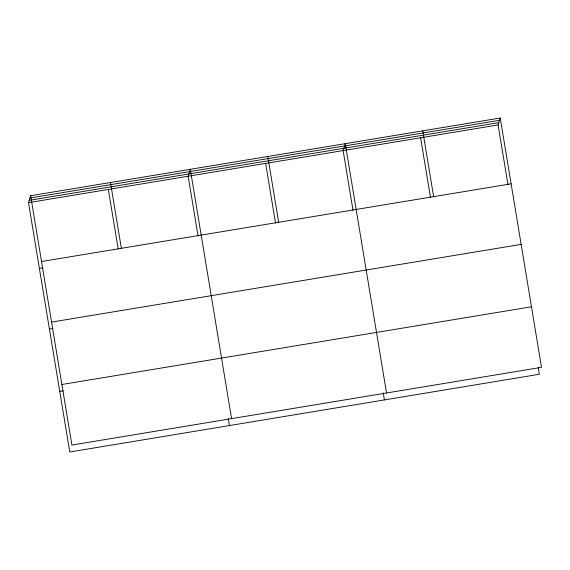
<?xml version="1.0" encoding="UTF-8"?>
<svg xmlns="http://www.w3.org/2000/svg" width="570" height="570" viewBox="0 0 570 570"><rect width="100%" height="100%" fill="white"/><g stroke="black" fill="none" stroke-linecap="round" stroke-linejoin="round"><path stroke-width="0.85" d="M538.201 367.251L539.363 374.269L69.775 451.982L28.5 202.656L30.637 195.731L500.225 118.018L541.5 367.344L71.913 445.056L30.637 195.731M507.963 184.594L498.087 124.944L500.225 118.018M29.932 198.018L499.52 120.306M29.205 200.369L498.793 122.657M28.5 202.656L498.087 124.944M41.532 261.523L511.119 183.811M39.394 268.449L42.9 267.864M51.556 322.093L521.144 244.38M49.419 329.011L52.925 328.434M61.888 384.493L531.475 306.781M59.75 391.419L63.256 390.835M422.741 130.836L433.635 196.636M420.603 137.762L430.478 197.419M386.538 392.994L345.263 143.661L343.119 150.587L353.001 210.237M383.232 392.894L384.401 399.912M267.779 156.486L278.673 222.279M265.641 163.412L275.517 223.062M231.577 418.636L190.294 169.304L188.157 176.23L198.032 235.887M228.271 418.537L229.432 425.562M110.466 182.521L121.36 248.313M108.328 189.44L118.204 249.097"/></g></svg>
